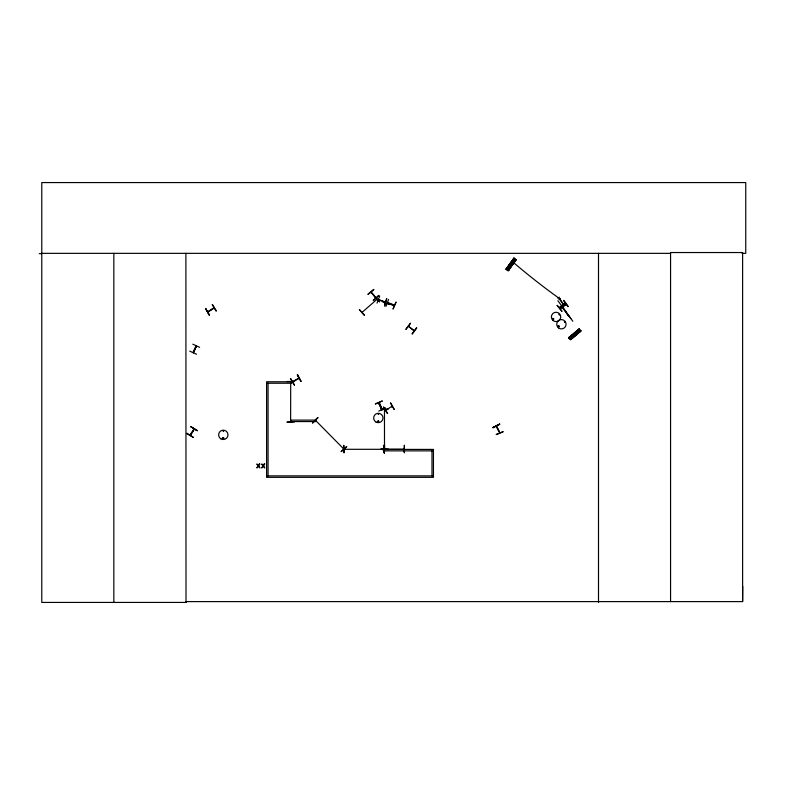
<?xml version="1.0" encoding="UTF-8"?>
<svg xmlns="http://www.w3.org/2000/svg" width="785" height="785" viewBox="0 0 785 785"><rect width="100%" height="100%" fill="white"/><g stroke="black" fill="none" stroke-linecap="round" stroke-linejoin="round"><path stroke-width="1.18" d="M378.704 402.833C386.544 421.82 378.311 397.838 378.91 403.686M381.677 408.779L382.305 409.377M742.08 253.349L745.75 253.349L745.75 182.571L41.782 182.571L41.782 602.429L186.006 602.429L185.908 601.604L742.62 601.604L742.728 586.424M552.503 318.877C554.524 321.487 553.239 316.188 552.679 319.387M553.67 319.053C552.512 317.228 552.964 320.859 553.641 318.828M558.057 326.364C559.214 324.539 558.989 328.101 558.125 326.246M559.607 314.687L558.881 314.373L559.489 314.863M343.761 448.951L343.447 448.186L343.938 448.765M343.487 448.264L343.879 448.598M291.009 382.207L291.049 381.677M384.797 449.148L384.836 448.49M223.656 431.043L222.901 430.847L223.705 430.945M222.812 438.216C223.705 440.051 223.921 436.941 222.911 438.128M377.605 421.486C379.489 419.288 378.723 423.655 377.673 421.663M392.078 406.13L385.984 410.251M391.538 406.816L392.215 406.355M414.038 330.868L408.337 326.158M414.294 330.691L408.367 326.226M562.266 305.748L563.169 305.993M292.52 381.795L298.997 377.997M299.056 378.301L292.717 381.981M299.114 378.301L298.447 378.674L298.84 378.046M371.02 292.305L375.907 297.593M290.666 381.687L290.705 382.285M290.705 420.937L290.97 421.692M384.836 409.162L384.807 409.682M384.787 449.069L384.758 448.421M196.328 346.048L193.296 352.71M377.036 303.108L379.675 296.092M385.926 306.474L388.575 299.458M394.276 305.385L387.299 303.128L394.099 305.708M388.025 303.481C385.356 301.028 396.69 305.846 393.57 305.463M395.974 302.186L393.02 309.094L396.003 302.196M382.697 301.911L389.605 304.511M404.285 449.246L384.257 449.255M378.684 414.294L378.125 413.724L378.517 414.411M377.889 421.231C378.223 423.233 379.381 420.299 378.007 421.172M382.256 409.309L378.998 402.744M189.715 351.121L196.535 354.241M193.355 352.583L196.328 345.861M199.625 347.353L192.825 344.183M496.336 426.226L499.751 432.653M361.777 312.195L361.757 312.253M377.016 299.301L362.013 312.42M564.866 322.213L564.395 321.565L564.758 322.252M186.722 433.526L193.13 437.431M190.883 426.785L197.27 430.729M194.15 428.895L190.058 434.968M190.284 435.145L194.258 428.865M194.444 428.993L190.519 435.243M506.109 269.235L513.998 258.216M514.146 258.324L506.197 269.304L514.283 258.422M506.462 269.49L514.41 258.51M506.6 269.589L514.558 258.618M506.806 269.716L507.424 270.168M507.571 270.275L515.49 259.276M515.617 259.364L507.62 270.305L515.745 259.462M507.885 270.491L515.873 259.55M508.013 270.589L516.01 259.649L508.238 270.747M405.923 329.249L410.437 323.253M412.037 333.861L416.472 327.806M412.262 334.027L416.776 328.032M344.183 448.961L344.782 448.991M384.042 449.334L383.472 449.295M384.159 449.314L344.056 449.295L344.782 449.255M317.788 417.492L312.538 422.86M312.734 423.056L318.003 417.718M341.249 451.571L346.784 446.488L341.21 451.532M558.989 326.903C559.842 323.95 556.212 327.541 559.087 326.737M374.445 296.279L379.557 301.774M364.328 315.158L359.363 309.535L364.289 315.197M379.577 301.764L374.484 296.249M378.419 299.487L385.386 302.058M568.791 337.628L579.094 328.817L580.969 331.015L570.626 339.768L568.752 337.579M568.899 337.746L579.222 328.964M568.968 337.835L579.35 329.111M569.115 338.001L579.418 329.19M569.194 338.099L579.546 329.347M569.321 338.237L579.624 329.435M569.449 338.384L569.949 338.963M580.409 330.348L570.283 339.355M570.391 339.483L580.714 330.711M580.753 330.76L570.489 339.611L580.929 330.966M290.97 421.614L291 421.015M384.768 409.76L384.464 409.024L384.503 449.099M367.92 294.179L373.689 289.39M373.866 289.606L368.165 294.473M222.94 437.726C221.782 440.571 225.766 437.382 222.822 437.873M557.949 298.28L559.46 297.162M558.949 299.615L560.451 298.496M557.144 305.394L561.864 311.233M559.214 307.494L565.259 303.049M559.43 307.789L565.475 303.344M561.805 306.327L568.88 316.394L561.756 306.366M559.96 308.495L565.995 304.04M559.99 308.534L566.014 304.06M560.186 308.799L566.23 304.354M561.952 311.174L557.173 305.375M567.977 306.7L563.581 300.616M565.514 311.252L572.814 321.261M570.793 318.622L567.447 313.853M383.433 407.219L387.417 413.577M394.119 409.436L390.518 402.833L394.207 409.377M216.032 311.076L212.195 304.629M213.932 307.808L207.839 311.93M209.144 311.017L212.813 308.76M207.839 311.88L214.187 308.054M290.685 378.674L294.483 385.141M297.495 374.68L300.959 381.353L297.525 374.671M385.268 302.313L378.331 299.733M378.566 403.009L381.902 409.603M381.52 408.848L382.01 408.789M382.167 400.988L375.299 404.02L382.216 401.076M378.792 411.124L385.572 407.906M493.039 427.717L499.623 424.096L493.019 427.668M492.872 427.374L499.643 424.135M492.99 427.629L499.76 424.381M496.326 434.576L503.224 431.622L496.277 434.488M392.009 406.169L391.656 406.738M315.531 420.367L343.702 448.902M371.148 292L375.956 297.731M343.398 448.235L343.948 448.726M196.083 345.763L193.012 352.602M404.324 445.34L404.344 452.837L404.373 445.33M294.581 381.402L287.084 381.549M380.882 408.975L388.379 408.985M384.179 445.38L384.591 445.38C384.238 468.88 383.796 429.169 384.326 452.876L384.228 445.38L384.208 452.837M380.882 449.246L388.389 449.255M383.031 449.57L380.882 449.197L388.389 449.57M39.25 253.643L41.782 253.633M41.782 253.349L670.567 253.349M266.596 383.237L291.608 383.237L291.608 381.775L266.596 381.775L266.596 477.339L433.448 477.339L433.448 449.412L383.433 449.412L383.433 450.865L433.448 450.865M266.596 475.877L433.448 475.877M496.542 426.039L499.751 432.741M196.525 345.969L193.453 352.681M190.941 426.697L197.32 430.641L190.892 426.765M186.889 433.261L193.277 437.196M513.194 259.335L515.225 260.787M512.654 260.08L514.695 261.533M511.859 261.189L513.89 262.651M511.143 262.18L513.174 263.642M510.338 263.299L512.369 264.761M506.894 268.097L508.925 269.549M506.335 268.166L509.043 270.109M410.476 323.283L405.963 329.278M578.172 329.847L579.791 331.761M577.466 330.446L579.085 332.349M576.416 331.339L578.035 333.242M575.483 332.124L577.103 334.027M574.434 333.007L576.053 334.92M569.939 336.834L571.558 338.737M569.292 336.834L571.451 339.375M372.031 293.423L374.788 296.74M563.807 300.449L568.281 306.474M559.872 298.928L563.257 304.197L559.528 299.183M563.512 304.011L564.621 305.502M563.345 304.138L564.454 305.63M562.816 305.345L563.306 306.013M562.56 305.532L563.061 306.199M562.394 305.65L562.894 306.317M562.139 305.836L562.639 306.503M557.899 300.763L566.662 312.558M383.698 407.062L387.653 413.44M212.431 304.482L216.356 310.88M205.621 308.652L209.546 315.05M297.211 374.847L300.998 381.324M290.597 378.723L294.434 385.17M497.052 427.639L498.907 431.524M290.627 421.545L290.705 381.608M343.899 445.38L344.056 452.876L343.624 445.38M742.62 601.604L742.62 252.535L670.567 252.535L670.567 601.604M598.504 253.349L598.504 602.429M431.986 450.865L431.986 475.877M268.058 383.237L268.058 475.877M185.898 253.349L186.006 602.429M113.845 253.349L113.845 602.429M558.508 297.858A518.924 366.86 51.8 0 1 512.252 261.474M575.248 333.331C575.748 335.509 577.014 331.976 575.248 333.331M511.231 263.279C511.683 265.458 513.047 261.945 511.231 263.279M386.711 298.683L384.513 305.865L386.711 298.683M259.354 463.984L258.393 465.544L256.842 463.984L258.069 465.966L256.813 467.948L258.363 466.359L259.933 467.948L258.687 465.937L259.923 463.984L259.354 463.984M264.221 463.984L263.26 465.544L261.709 463.984L262.936 465.966L261.68 467.948L263.23 466.359L264.8 467.948L263.554 465.937L264.8 463.984L264.221 463.984M513.841 258.098L505.942 269.118L508.287 270.786L516.196 259.776L513.841 258.098M378.762 295.494L373.218 300.567L378.733 295.454M205.709 308.603L209.31 315.197L205.67 308.623M294.591 421.673L287.084 422.134L294.591 421.673M315.796 420.112L290.793 420.112L290.793 421.565L315.796 421.565L315.796 420.112M220.958 438.893A4.681 4.681 0 0 0 227.984 434.841A4.681 4.681 0 0 0 220.958 430.788A4.681 4.681 0 0 0 220.958 438.893M558.459 327.885A4.681 4.681 0 0 0 566.024 324.97A4.681 4.681 0 0 0 559.715 319.878A4.681 4.681 0 0 0 558.459 327.885M553.121 320.565A4.681 4.681 0 0 0 560.676 317.64A4.681 4.681 0 0 0 554.367 312.558A4.681 4.681 0 0 0 553.121 320.565M375.986 422.036A4.681 4.681 0 0 0 383.011 417.983A4.681 4.681 0 0 0 375.986 413.921A4.681 4.681 0 0 0 375.986 422.036"/></g></svg>
